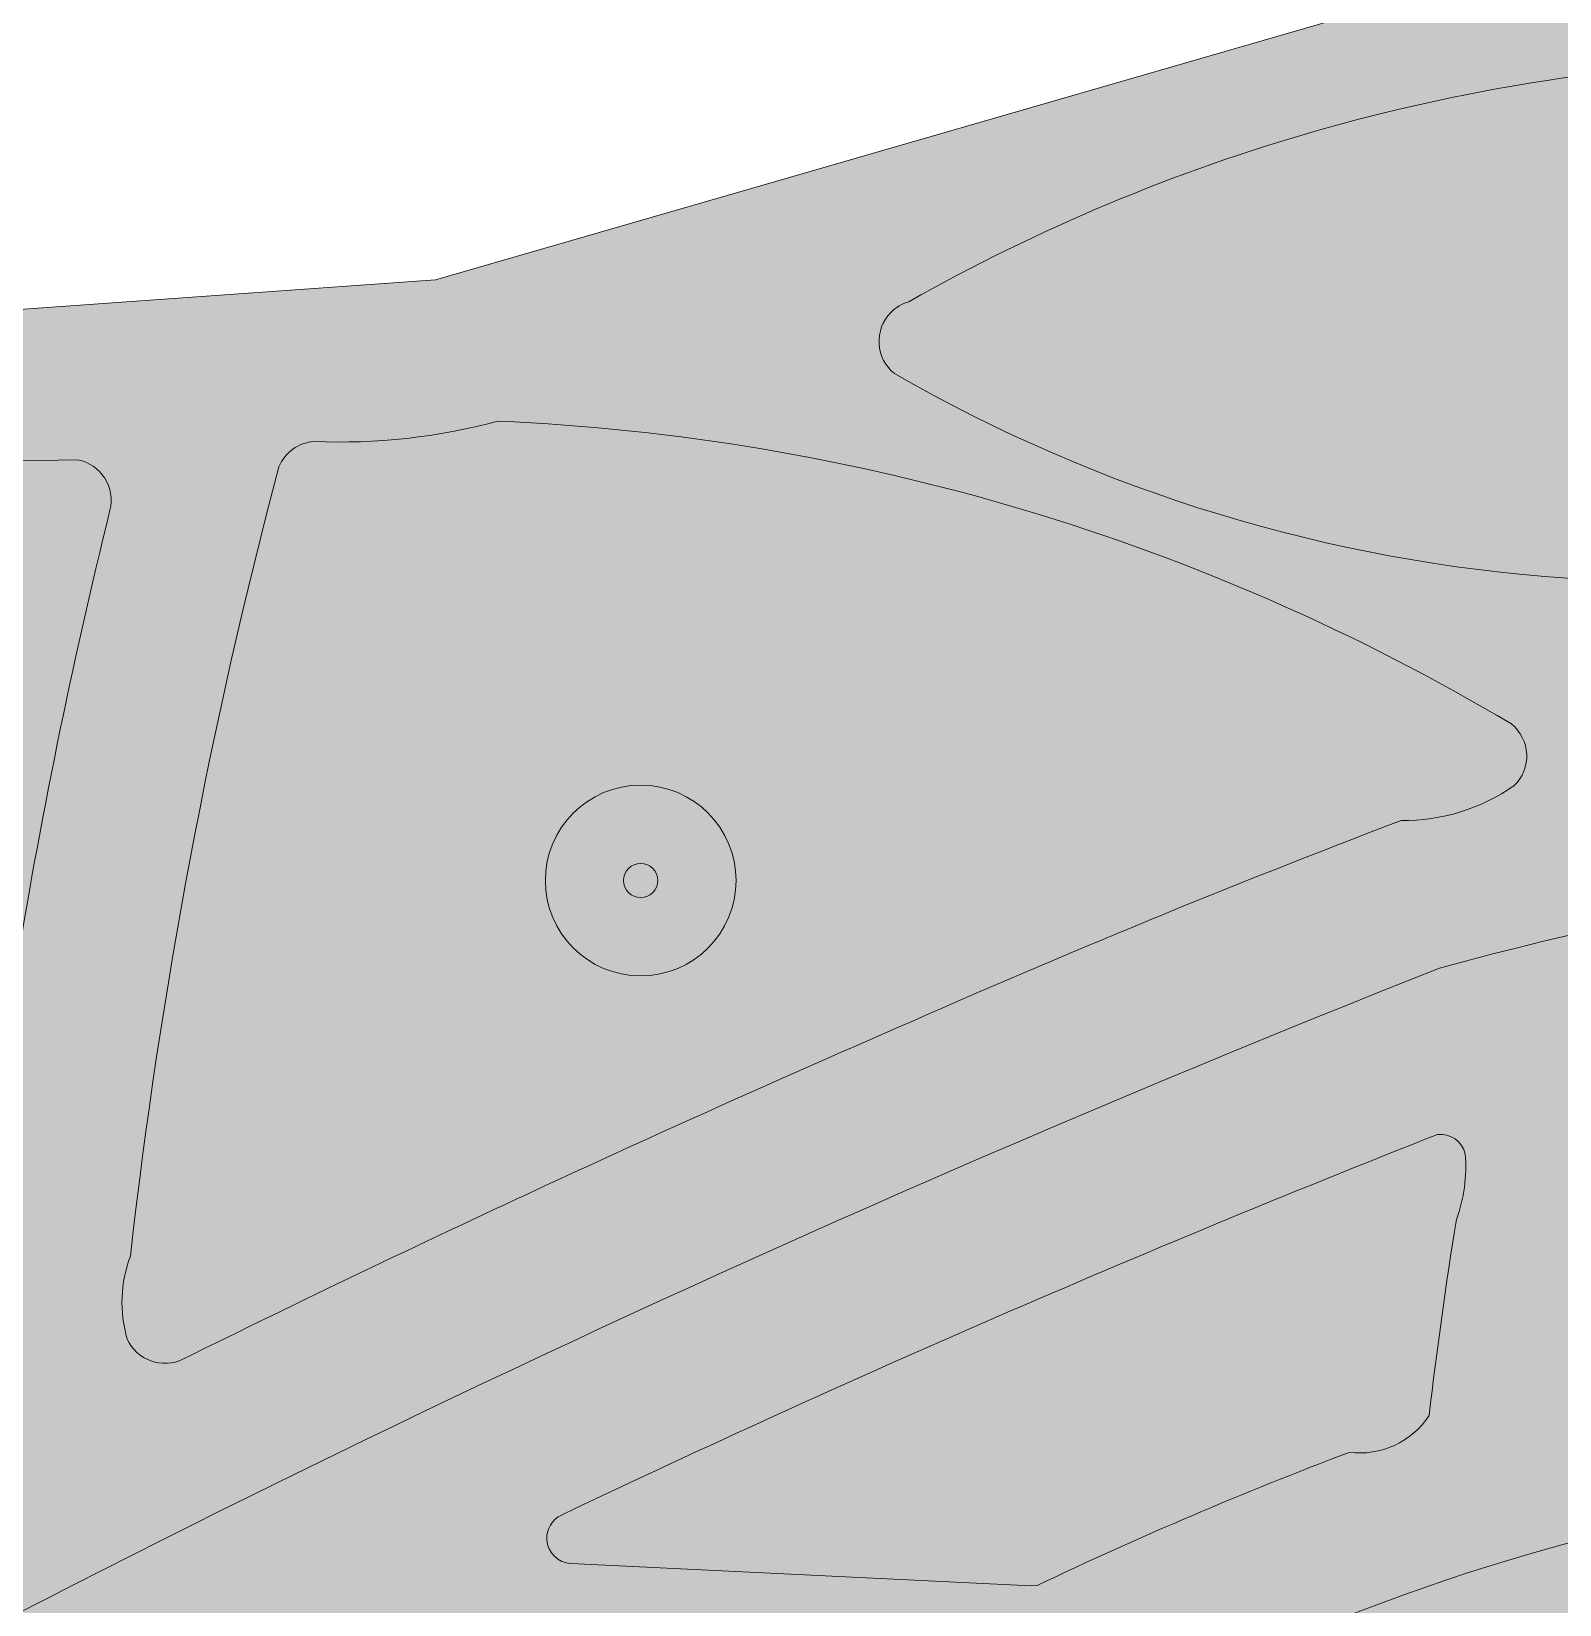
# Model space of a CAD drawing. Header units: inches. Extents: x 36 to 71.8, y 17.4 to 61.8.
# Drawn here: x 49.764 to 52.169, y 27.92 to 30.395 of the extents above; entities that cross this region are included whole.
import ezdxf

# ---------------------------------------------------------------- set-up
doc = ezdxf.new("R2010")
doc.units = ezdxf.units.IN
doc.header["$MEASUREMENT"] = 0
for name, color, linetype, lineweight in [('00_SOURCE_FROZEN', 7, 'CONTINUOUS', 18), ('20_ADDITIONS_CLOSED', 7, 'CONTINUOUS', 13), ('30_MATERIALS', 7, 'CONTINUOUS', 13), ('40_PLANT_SYMBOLS', 7, 'CONTINUOUS', 13)]:
    doc.layers.add(name, color=color, linetype=linetype, lineweight=lineweight)

# ---------------------------------------------------------------- blocks, each defined once
blk = doc.blocks.new('TREE_CROWN_2D')
for radius in [1, 0.18]:
    blk.add_circle((0, 0), radius)

msp = doc.modelspace()

# ---------------------------------------------------------------- hatches: boundary and pattern name
at = {"layer": '30_MATERIALS', "true_color": 0xe8d8b8}
h = msp.add_hatch(color=254, dxfattribs=at)
h.dxf.hatch_style = 1
h.paths.add_polyline_path([(39.7875, 24.8863), (39.7896, 24.8878), (39.964, 25.017), (40.1366, 25.1486), (40.3073, 25.2827), (40.4762, 25.4192), (40.6432, 25.5581), (40.8084, 25.6995), (40.9716, 25.8431), (41.1329, 25.9892), (41.2922, 26.1376), (41.4495, 26.2883), (41.6047, 26.4413), (41.758, 26.5966), (42.376, 26.5966), (45.4271, 29.473), (48.0949, 29.84), (50.3999, 30.0042), (53.6498, 30.945), (53.846, 31.0231), (54.0434, 31.0976), (54.2419, 31.1685), (54.4414, 31.2358), (54.6419, 31.2994), (54.8433, 31.3594), (55.0456, 31.4158), (55.2487, 31.4686), (55.4525, 31.5177), (55.6571, 31.5632), (55.8624, 31.605), (56.0684, 31.6431), (56.2748, 31.6776), (56.4819, 31.7085), (56.6894, 31.7356), (56.8973, 31.7591), (57.1057, 31.7789), (57.3143, 31.795), (57.5233, 31.8074), (57.7324, 31.8161), (57.9418, 31.8211), (58.1513, 31.8224), (58.3609, 31.82), (58.5705, 31.8139), (58.7801, 31.804), (58.9897, 31.7904), (59.1991, 31.7731), (59.4084, 31.752), (59.6174, 31.7272), (59.8263, 31.6987), (60.0348, 31.6664), (60.2429, 31.6303), (60.4464, 31.6265), (60.6486, 31.6155), (60.8494, 31.5975), (61.0486, 31.5725), (61.2461, 31.5406), (61.4416, 31.5019), (61.6352, 31.4566), (61.8265, 31.4046), (62.0155, 31.3462), (62.202, 31.2813), (62.3858, 31.2102), (62.5668, 31.1328), (62.7449, 31.0494), (62.9198, 30.9599), (63.0915, 30.8645), (63.2597, 30.7633), (63.4244, 30.6563), (63.5853, 30.5438), (63.7423, 30.4257), (63.8953, 30.3021), (64.0441, 30.1733), (64.1886, 30.0391), (64.3285, 29.8999), (64.4638, 29.7555), (64.5943, 29.6063), (64.7198, 29.4521), (64.8402, 29.2932), (64.9553, 29.1296), (65.065, 28.9615), (65.1692, 28.7889), (65.2675, 28.6119), (65.3601, 28.4306), (66.4807, 23.8898), (66.516, 23.7199), (66.5453, 23.5497), (66.5688, 23.3792), (66.5865, 23.2087), (66.5984, 23.0383), (66.6046, 22.8681), (66.6051, 22.6982), (66.6001, 22.5288), (66.5894, 22.36), (66.5731, 22.192), (66.5514, 22.0248), (66.5242, 21.8587), (66.4916, 21.6937), (66.4536, 21.5299), (66.4103, 21.3676), (66.3617, 21.2069), (66.3078, 21.0478), (66.2488, 20.8905), (66.1845, 20.7352), (66.1152, 20.5819), (66.0408, 20.4309), (65.9613, 20.2822), (65.8769, 20.136), (65.7875, 19.9924), (65.6933, 19.8516), (65.5941, 19.7137), (65.4902, 19.5787), (65.3814, 19.447), (65.268, 19.3185), (65.1498, 19.1934), (65.027, 19.0719), (64.8996, 18.9541), (63.6613, 17.5325), (63.666, 17.5036), (63.6014, 17.493), (63.3541, 17.4606), (63.1061, 17.436), (62.8577, 17.4194), (62.609, 17.4106), (62.3604, 17.4097), (62.1118, 17.4166), (61.8636, 17.4314), (61.616, 17.4541), (61.3691, 17.4846), (61.1231, 17.5229), (60.8782, 17.5691), (60.6346, 17.623), (60.3925, 17.6848), (60.1521, 17.7543), (60.0326, 17.792), (59.9136, 17.8317), (59.7952, 17.8733), (59.6772, 17.9168), (59.5598, 17.9623), (59.4431, 18.0097), (59.3269, 18.0591), (59.2114, 18.1104), (59.0965, 18.1636), (58.9823, 18.2188), (58.8689, 18.2759), (58.7562, 18.3349), (58.6442, 18.3959), (58.533, 18.4588), (58.4227, 18.5237), (58.3131, 18.5904), (58.1058, 18.6417), (57.8998, 18.697), (57.6952, 18.7563), (57.4921, 18.8195), (57.2905, 18.8866), (57.0905, 18.9576), (56.8921, 19.0324), (56.6953, 19.111), (56.5003, 19.1934), (56.3071, 19.2795), (56.1156, 19.3694), (55.9261, 19.4629), (55.7385, 19.5601), (55.5529, 19.6609), (55.3693, 19.7652), (55.1878, 19.8732), (55.0084, 19.9846), (54.8313, 20.0996), (54.6564, 20.218), (54.4838, 20.3398), (54.3135, 20.465), (54.1456, 20.5936), (53.9802, 20.7255), (53.8173, 20.8607), (53.6569, 20.9992), (53.4992, 21.1409), (53.3441, 21.2858), (53.1918, 21.4339), (53.0422, 21.5851), (52.8954, 21.7395), (52.7515, 21.8969), (52.6105, 22.0573), (52.2619, 22.2885), (51.9112, 22.5165), (51.5585, 22.7412), (51.2036, 22.9626), (50.8468, 23.1808), (50.488, 23.3957), (50.1271, 23.6072), (49.7644, 23.8155), (49.7277, 23.8342), (49.6902, 23.8506), (49.652, 23.8647), (49.6132, 23.8764), (49.5739, 23.8858), (49.5343, 23.8929), (49.4943, 23.8976), (49.4542, 23.9), (49.414, 23.9001), (49.3738, 23.8978), (49.3338, 23.8932), (49.294, 23.8862), (49.2545, 23.8769), (49.2156, 23.8652), (49.1771, 23.8511), (49.1394, 23.8347), (48.2072, 23.6268), (47.2762, 23.4134), (46.3466, 23.1944), (45.4182, 22.97), (45.2228, 22.9368), (45.0273, 22.9101), (44.8317, 22.8898), (44.6363, 22.8759), (44.4411, 22.8684), (44.2463, 22.8671), (44.052, 22.8721), (43.8585, 22.8833), (43.6657, 22.9007), (43.474, 22.9241), (43.2833, 22.9536), (43.094, 22.9891), (42.906, 23.0306), (42.7195, 23.078), (42.5347, 23.1312), (42.3518, 23.1903), (42.1708, 23.2551), (41.9919, 23.3256), (41.8152, 23.4018), (41.6409, 23.4836), (41.4692, 23.571), (41.3001, 23.6639), (41.1339, 23.7623), (40.9706, 23.8661), (40.8104, 23.9753), (40.6534, 24.0899), (40.4998, 24.2097), (40.3498, 24.3347), (40.2034, 24.465), (40.0608, 24.6003), (39.9221, 24.7408), (39.7875, 24.8863)])
at = {"layer": '30_MATERIALS', "true_color": 0xb6c890}
h = msp.add_hatch(color=9, dxfattribs=at)
h.dxf.hatch_style = 1
h.paths.add_polyline_path([(52.261, 29.577), (52.2557, 29.5651), (52.2485, 29.5549), (52.2396, 29.5463), (52.2293, 29.5397), (52.2179, 29.5351), (52.2058, 29.5326), (52.1933, 29.5326), (52.1806, 29.535), (52.1109, 29.5408), (52.0414, 29.5485), (51.9723, 29.5581), (51.9035, 29.5698), (51.8352, 29.5833), (51.7673, 29.5988), (51.6999, 29.6162), (51.6331, 29.6355), (51.5668, 29.6567), (51.5011, 29.6798), (51.4361, 29.7047), (51.3718, 29.7315), (51.3082, 29.7601), (51.2454, 29.7905), (51.1834, 29.8228), (51.1223, 29.8569), (51.1126, 29.8664), (51.1052, 29.8777), (51.1003, 29.8902), (51.0981, 29.9037), (51.0987, 29.9173), (51.1021, 29.9303), (51.1081, 29.9424), (51.1165, 29.953), (51.1228, 29.9586), (51.1296, 29.9633), (51.137, 29.9671), (51.1449, 29.97), (51.2218, 30.012), (51.2998, 30.0517), (51.3789, 30.089), (51.4589, 30.1239), (51.5399, 30.1564), (51.6217, 30.1865), (51.7044, 30.2141), (51.7878, 30.2392), (51.8719, 30.2619), (51.9567, 30.2821), (52.0421, 30.2997), (52.128, 30.3149), (52.2144, 30.3275), (52.3012, 30.3375), (52.3884, 30.345), (52.4759, 30.3499), (52.4887, 30.3471), (52.5005, 30.3417), (52.5111, 30.3342), (52.52, 30.3246), (52.5268, 30.3134), (52.5312, 30.3012), (52.5331, 30.2884), (52.5324, 30.2753), (52.5229, 30.2438), (52.5112, 30.2131), (52.4973, 30.1834), (52.4811, 30.1547), (52.4211, 30.0122), (52.3644, 29.8684), (52.311, 29.7233)])
h = msp.add_hatch(color=9, dxfattribs=at)
h.dxf.hatch_style = 1
h.paths.add_polyline_path([(50.0026, 28.3061), (49.9904, 28.3016), (49.9777, 28.2997), (49.9649, 28.3003), (49.9523, 28.3034), (49.9406, 28.309), (49.9303, 28.3167), (49.9217, 28.3263), (49.9152, 28.3375), (49.9084, 28.3702), (49.9069, 28.4034), (49.9108, 28.4364), (49.9201, 28.4685), (49.9393, 28.6255), (49.9613, 28.782), (49.9863, 28.9381), (50.0141, 29.0936), (50.0447, 29.2487), (50.0782, 29.4031), (50.1145, 29.557), (50.1537, 29.7102), (50.1629, 29.7257), (50.1757, 29.7379), (50.1914, 29.7462), (50.2091, 29.75), (50.2821, 29.7497), (50.3548, 29.7549), (50.4269, 29.7657), (50.4981, 29.7821), (50.6035, 29.7758), (50.7084, 29.7663), (50.8128, 29.7536), (50.9167, 29.7377), (51.0199, 29.7187), (51.1225, 29.6965), (51.2242, 29.6711), (51.3251, 29.6427), (51.4251, 29.6111), (51.5241, 29.5765), (51.622, 29.5388), (51.7188, 29.4982), (51.8143, 29.4545), (51.9086, 29.4078), (52.0015, 29.3582), (52.0931, 29.3056), (52.1028, 29.2959), (52.1102, 29.2844), (52.115, 29.2717), (52.1171, 29.2581), (52.1163, 29.2444), (52.1126, 29.2312), (52.1063, 29.2192), (52.0975, 29.2086), (52.0775, 29.1957), (52.0567, 29.1845), (52.0351, 29.175), (52.0128, 29.1671), (51.9901, 29.1611), (51.9669, 29.1568), (51.9433, 29.1543), (51.9195, 29.1537), (51.7202, 29.0764), (51.5219, 28.9964), (51.3247, 28.9137), (51.1286, 28.8283), (50.8447, 28.703), (50.5623, 28.5742), (50.2816, 28.4419)])
h = msp.add_hatch(color=9, dxfattribs=at)
h.dxf.hatch_style = 1
h.paths.add_polyline_path([(47.6315, 27.2745), (47.6186, 27.2754), (47.6062, 27.2788), (47.5948, 27.2846), (47.5846, 27.2925), (47.5762, 27.3024), (47.57, 27.3136), (47.5661, 27.3258), (47.5646, 27.3386), (47.5637, 27.4754), (47.5645, 27.6121), (47.567, 27.7488), (47.5712, 27.8854), (47.5771, 28.0219), (47.5846, 28.1583), (47.5939, 28.2946), (47.6049, 28.4308), (47.6176, 28.5668), (47.6319, 28.7027), (47.6479, 28.8384), (47.6657, 28.9739), (47.6851, 29.1092), (47.7062, 29.2442), (47.729, 29.379), (47.7534, 29.5136), (47.7615, 29.5301), (47.7735, 29.5435), (47.7888, 29.553), (47.8064, 29.558), (48.0589, 29.5934), (48.3119, 29.6246), (48.5654, 29.6514), (48.8192, 29.674), (49.0734, 29.6922), (49.3279, 29.7062), (49.5826, 29.7158), (49.8375, 29.7212), (49.8501, 29.7173), (49.8615, 29.711), (49.8715, 29.7026), (49.8796, 29.6923), (49.8855, 29.6806), (49.8889, 29.668), (49.8897, 29.655), (49.8879, 29.642), (49.8446, 29.4585), (49.8051, 29.2742), (49.7694, 29.0892), (49.7376, 28.9034), (49.7096, 28.7171), (49.6855, 28.5302), (49.6652, 28.3428), (49.6489, 28.155), (49.6445, 28.1412), (49.6372, 28.1289), (49.6274, 28.1185), (49.6154, 28.1104), (49.2621, 27.9246), (49.1054, 27.8371), (48.9475, 27.7519), (48.7886, 27.6688), (48.6284, 27.588), (48.4672, 27.5094), (48.3049, 27.433), (48.1415, 27.3589), (47.9771, 27.287), (47.9343, 27.2795), (47.8913, 27.2737), (47.8481, 27.2695), (47.8048, 27.2671), (47.7614, 27.2664), (47.7181, 27.2674), (47.6747, 27.2701)])
h = msp.add_hatch(color=9, dxfattribs=at)
h.dxf.hatch_style = 1
h.paths.add_polyline_path([(50.6133, 27.9846), (50.5989, 27.9881), (50.5871, 27.9961), (50.5789, 28.0079), (50.5753, 28.0222), (50.5764, 28.0342), (50.5809, 28.0451), (50.5884, 28.0542), (50.5984, 28.0609), (50.7684, 28.1409), (50.9391, 28.2195), (51.1104, 28.2965), (51.2824, 28.3722), (51.455, 28.4463), (51.6283, 28.5189), (51.8022, 28.59), (51.9767, 28.6597), (51.9914, 28.6587), (52.0044, 28.6527), (52.0145, 28.6425), (52.0204, 28.6289), (52.0211, 28.6028), (52.019, 28.5768), (52.0141, 28.5512), (52.0064, 28.5262), (51.9945, 28.4492), (51.9833, 28.3721), (51.973, 28.2949), (51.9636, 28.2176), (51.9523, 28.2028), (51.9393, 28.19), (51.9248, 28.1792), (51.909, 28.1706), (51.8922, 28.1642), (51.8745, 28.1602), (51.8563, 28.1586), (51.8378, 28.1596), (51.7135, 28.111), (51.5902, 28.0599), (51.4679, 28.0063), (51.3468, 27.9502), (51.3374, 27.9495)])

# ---------------------------------------------------------------- linework, layer by layer
at = {"layer": '00_SOURCE_FROZEN'}
msp.add_lwpolyline([(53.6498, 30.945), (50.3999, 30.0042), (48.0949, 29.84), (45.4271, 29.473), (42.376, 26.5966), (41.758, 26.5966, -0.11284), (35.969, 22.8489)], format="xyb", dxfattribs=at)
for centre, radius, start, end in [((53.4966, 23.3879), 5.7376, 78.43362, 105.32742), ((61.0871, 5.8812), 24.7748, 111.56749, 119.15583), ((53.0394, 24.8422), 3.2883, 75.9901, 114.6994)]:
    msp.add_arc(centre, radius, start, end, dxfattribs=at)
at = {"layer": '20_ADDITIONS_CLOSED'}
for points in [[(52.261, 29.577, -0.40612), (52.1806, 29.535, -0.114226), (51.1223, 29.8569, -0.443516), (51.1165, 29.953, -0.129157), (51.1449, 29.97, -0.119097), (52.4759, 30.3499, -0.424701), (52.5324, 30.2753, -0.07423), (52.4811, 30.1547, 0.023135)], [(50.0026, 28.3061, -0.420306), (49.9152, 28.3375, -0.163548), (49.9201, 28.4685, -0.036748), (50.1537, 29.7102, -0.283287), (50.2091, 29.75, 0.076684), (50.4981, 29.7821, -0.123907), (52.0931, 29.3056, -0.449167), (52.0975, 29.2086, -0.157276), (51.9195, 29.1537, 0.013482), (51.1286, 28.8283, 0.012416)], [(47.6315, 27.2745, -0.418907), (47.5646, 27.3386, -0.049766), (47.7534, 29.5136, -0.288046), (47.8064, 29.558, -0.03385), (49.8375, 29.7212, -0.426645), (49.8879, 29.642, 0.041478), (49.6489, 28.155, -0.225171), (49.6154, 28.1104), (49.2621, 27.9246, -0.027737), (47.9771, 27.287, -0.079092)], [(50.6133, 27.9846, -0.382784), (50.5753, 28.0222, -0.30836), (50.5984, 28.0609, -0.017224), (51.9767, 28.6597, -0.38326), (52.0204, 28.6289, -0.10811), (52.0064, 28.5262, 0.010767), (51.9636, 28.2176, -0.286514), (51.8378, 28.1596, 0.020429), (51.3468, 27.9502), (51.3374, 27.9495)]]:
    msp.add_lwpolyline(points, format="xyb", close=True, dxfattribs=at)

# ---------------------------------------------------------------- block references
at = {"layer": '40_PLANT_SYMBOLS', "xscale": 0.15, "yscale": 0.15}
msp.add_blockref('TREE_CROWN_2D', (50.723, 29.0593), dxfattribs=at)

doc.saveas('drawing.dxf')
